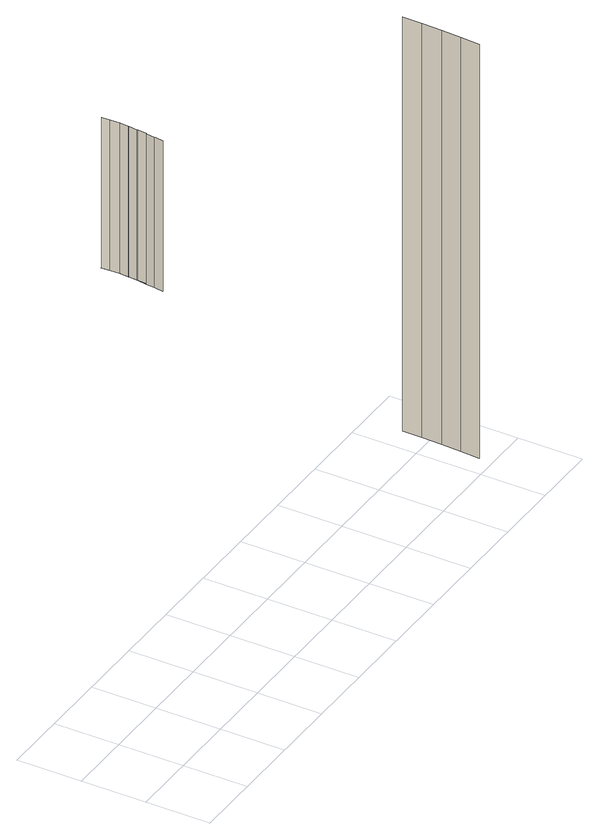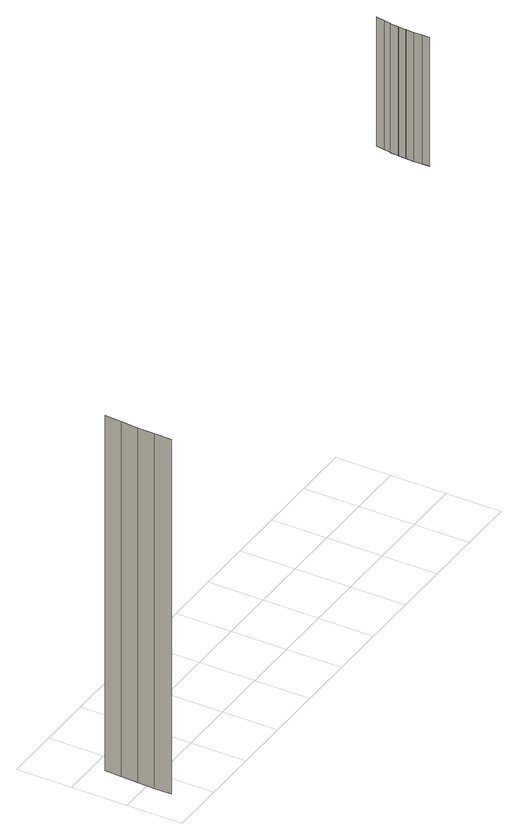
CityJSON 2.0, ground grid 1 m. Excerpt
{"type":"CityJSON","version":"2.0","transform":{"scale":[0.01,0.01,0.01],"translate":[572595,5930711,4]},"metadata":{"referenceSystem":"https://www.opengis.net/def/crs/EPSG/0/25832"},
"CityObjects":{
"building1":{"type":"Building","attributes":{"Grundfläche 2D":"390.780724","Grundhöhe NN":"4.733"},"geometry":[{"type":"MultiSurface","lod":"3","boundaries":[[[0,1,2,3,4,5]],[[0,5,6,7]],[[7,6,8,9]],[[10,8,6]],[[9,8,10,11]],[[11,10,12,13]],[[14,12,10]],[[13,12,14,15]],[[15,14,16,17]],[[18,16,14]],[[17,16,18,19]],[[19,18,20,21]],[[22,23,20]],[[21,20,23,24]],[[25,26,27,28]],[[29,25,28,30]],[[31,29,30,32]],[[33,31,32,34]]],"semantics":{"surfaces":[{"type":"WallSurface"},{"type":"RoofSurface"}],"values":[0,0,0,1,0,0,1,0,0,1,0,0,1,0,0,0,0,0]}}]}
},
"vertices":[
[44,70,1047],[44,68,1047],[42,55,1047],[42,55,802],[44,68,802],[44,70,802],[46,83,802],[46,83,1047],[47,84,802],[47,84,1047],[48,98,802],[48,98,1047],[48,99,802],[48,99,1047],[49,112,802],[49,112,1047],[49,113,802],[49,113,1047],[50,127,802],[50,127,1047],[50,142,802],[50,142,1047],[49,156,802],[49,155,802],[49,155,1047],[835,51,747],[833,21,747],[833,21,73],[835,51,73],[837,82,747],[837,82,73],[838,113,747],[838,113,73],[838,144,747],[838,144,73]
]}
